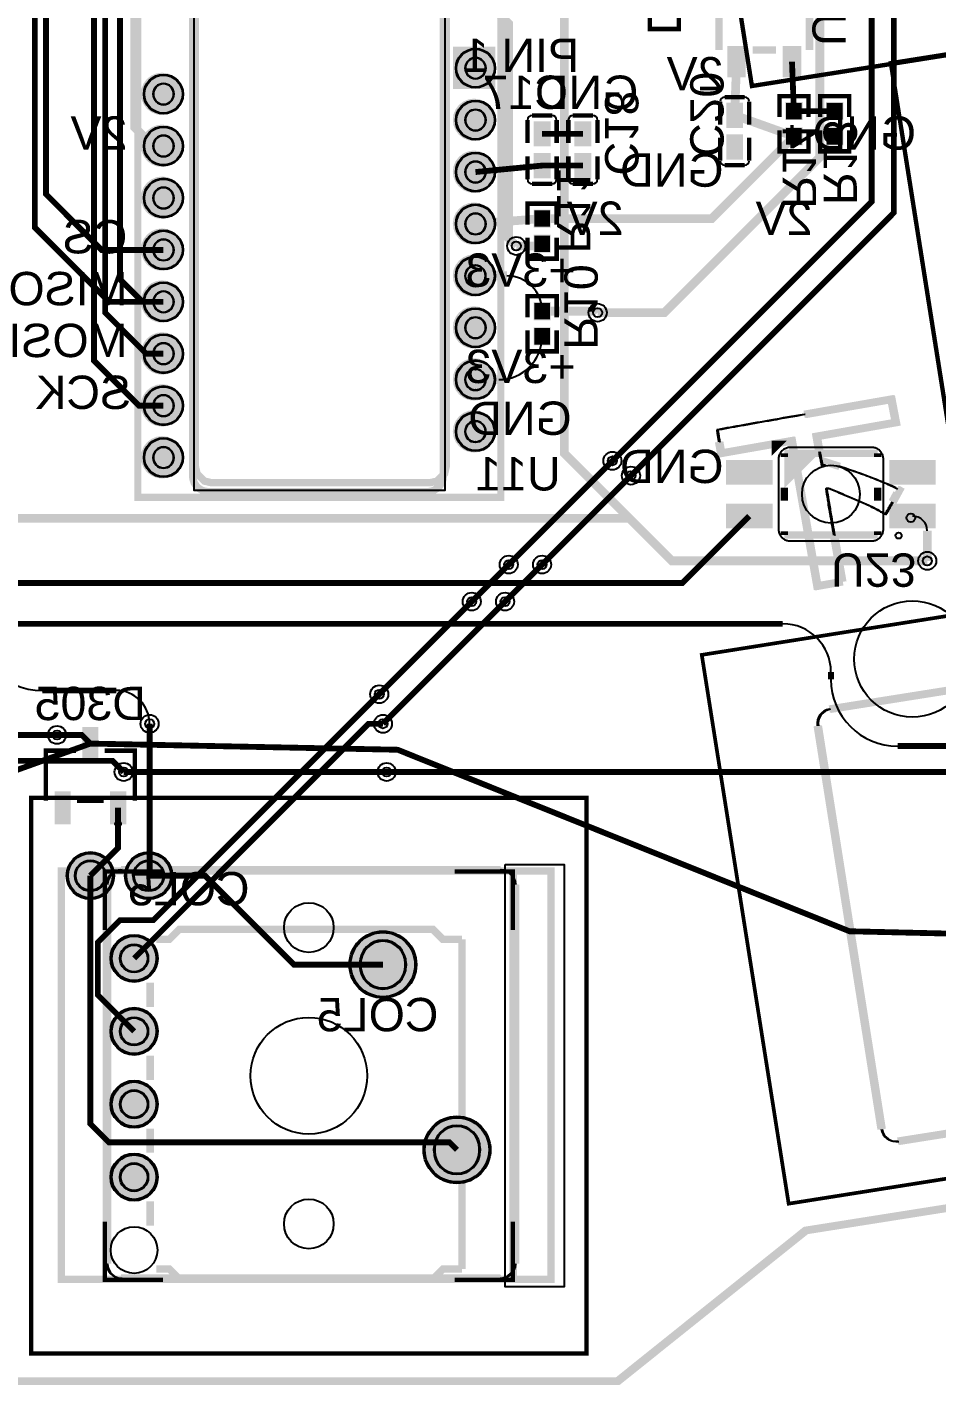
# Model space of a CAD drawing. Header units: millimetres. Extents: x 1 to 236, y 2 to 101.
# Drawn here: x 108.7 to 139.9, y 2.23 to 48.78 of the extents above; entities that cross this region are included whole.
import ezdxf

# ---------------------------------------------------------------- set-up
doc = ezdxf.new("R2010")
doc.units = ezdxf.units.MM
for name, color, linetype, true_color in [('BoardOutLine', 7, 'Continuous', 0xff00ff), ('BottomLayer', 7, 'Continuous', 0x0000ff), ('BottomPasteMaskLayer', 7, 'Continuous', 0x800000), ('BottomSilkLayer', 7, 'Continuous', 0x66cc33), ('BottomSolderMaskLayer', 7, 'Continuous', 0xaa00ff), ('Document', 7, 'Continuous', 0xffffff), ('Hole', 7, 'Continuous', 0x222222), ('Multi-Layer', 7, 'Continuous', 0xc0c0c0), ('TopLayer', 7, 'Continuous', 0xff0000), ('TopSilkLayer', 7, 'Continuous', 0xffcc00), ('TopSolderMaskLayer', 7, 'Continuous', 0x800080)]:
    doc.layers.add(name, color=color, linetype=linetype, true_color=true_color)
doc.styles.get("Standard").update_dxf_attribs({"font": 'arial.ttf'})

msp = doc.modelspace()

# ---------------------------------------------------------------- hatches: boundary and pattern name
at = {"layer": 'BottomLayer'}
for points in [[(133.335, 47.095), (133.335, 48.095), (132.735, 48.095), (132.735, 47.095)], [(135.235, 47.095), (135.235, 48.095), (134.635, 48.095), (134.635, 47.095)], [(132.699, 45.362), (133.239, 45.362), (133.239, 46.152), (132.699, 46.152)], [(135.271, 45.616), (134.731, 45.616), (134.731, 46.182), (135.271, 46.182)], [(136.128, 45.616), (136.668, 45.616), (136.668, 46.182), (136.128, 46.182)], [(126.095, 44.727), (126.635, 44.727), (126.635, 45.517), (126.095, 45.517)], [(127.492, 44.727), (128.032, 44.727), (128.032, 45.517), (127.492, 45.517)], [(135.271, 45.316), (134.731, 45.316), (134.731, 44.75), (135.271, 44.75)], [(136.128, 45.316), (136.668, 45.316), (136.668, 44.75), (136.128, 44.75)], [(132.699, 45.062), (133.239, 45.062), (133.239, 44.272), (132.699, 44.272)], [(126.095, 44.427), (126.635, 44.427), (126.635, 43.637), (126.095, 43.637)], [(127.492, 44.427), (128.032, 44.427), (128.032, 43.637), (127.492, 43.637)], [(126.095, 41.933), (126.635, 41.933), (126.635, 42.499), (126.095, 42.499)], [(126.095, 41.633), (126.635, 41.633), (126.635, 41.067), (126.095, 41.067)], [(126.095, 38.758), (126.635, 38.758), (126.635, 39.324), (126.095, 39.324)], [(126.095, 38.458), (126.635, 38.458), (126.635, 37.892), (126.095, 37.892)], [(132.721, 33.106), (132.721, 33.926), (134.221, 33.926), (134.221, 33.106)], [(138.321, 33.106), (138.321, 33.926), (139.821, 33.926), (139.821, 33.106)], [(132.721, 31.606), (132.721, 32.426), (134.221, 32.426), (134.221, 31.606)], [(138.321, 31.606), (138.321, 32.426), (139.821, 32.426), (139.821, 31.606)], [(111.137, 23.697), (110.605, 23.697), (110.605, 24.734), (111.137, 24.734)], [(110.187, 21.494), (109.655, 21.494), (109.655, 22.532), (110.187, 22.532)], [(112.087, 21.494), (111.555, 21.494), (111.555, 22.532), (112.087, 22.532)]]:
    msp.add_hatch(color=256, dxfattribs=at).paths.add_polyline_path(points)
at = {"layer": 'BottomPasteMaskLayer'}
for points in [[(133.335, 47.095), (133.335, 48.095), (132.735, 48.095), (132.735, 47.095)], [(135.235, 47.095), (135.235, 48.095), (134.635, 48.095), (134.635, 47.095)], [(135.231, 45.601), (134.771, 45.601), (134.731, 45.641), (134.731, 46.142), (134.771, 46.182), (135.231, 46.182), (135.271, 46.142), (135.271, 45.641)], [(136.168, 45.601), (136.628, 45.601), (136.668, 45.641), (136.668, 46.142), (136.628, 46.182), (136.168, 46.182), (136.128, 46.142), (136.128, 45.641)], [(133.194, 45.992), (132.744, 45.992), (132.694, 45.942), (132.694, 45.462), (132.744, 45.392), (133.194, 45.392), (133.244, 45.462), (133.244, 45.942)], [(126.59, 45.357), (126.14, 45.357), (126.09, 45.307), (126.09, 44.827), (126.14, 44.757), (126.59, 44.757), (126.64, 44.827), (126.64, 45.307)], [(127.987, 45.357), (127.537, 45.357), (127.487, 45.307), (127.487, 44.827), (127.537, 44.757), (127.987, 44.757), (128.037, 44.827), (128.037, 45.307)], [(135.231, 45.331), (134.771, 45.331), (134.731, 45.291), (134.731, 44.79), (134.771, 44.75), (135.231, 44.75), (135.271, 44.79), (135.271, 45.291)], [(136.168, 45.331), (136.628, 45.331), (136.668, 45.291), (136.668, 44.79), (136.628, 44.75), (136.168, 44.75), (136.128, 44.79), (136.128, 45.291)], [(133.194, 45.032), (132.744, 45.032), (132.694, 44.962), (132.694, 44.482), (132.744, 44.432), (133.194, 44.432), (133.244, 44.482), (133.244, 44.962)], [(126.59, 44.397), (126.14, 44.397), (126.09, 44.327), (126.09, 43.847), (126.14, 43.797), (126.59, 43.797), (126.64, 43.847), (126.64, 44.327)], [(127.987, 44.397), (127.537, 44.397), (127.487, 44.327), (127.487, 43.847), (127.537, 43.797), (127.987, 43.797), (128.037, 43.847), (128.037, 44.327)], [(126.135, 41.918), (126.595, 41.918), (126.635, 41.958), (126.635, 42.459), (126.595, 42.499), (126.135, 42.499), (126.095, 42.459), (126.095, 41.958)], [(126.135, 41.648), (126.595, 41.648), (126.635, 41.608), (126.635, 41.107), (126.595, 41.067), (126.135, 41.067), (126.095, 41.107), (126.095, 41.608)], [(126.135, 38.743), (126.595, 38.743), (126.635, 38.783), (126.635, 39.284), (126.595, 39.324), (126.135, 39.324), (126.095, 39.284), (126.095, 38.783)], [(126.135, 38.473), (126.595, 38.473), (126.635, 38.433), (126.635, 37.932), (126.595, 37.892), (126.135, 37.892), (126.095, 37.932), (126.095, 38.433)], [(132.721, 33.106), (132.721, 33.926), (134.221, 33.926), (134.221, 33.106)], [(138.321, 33.106), (138.321, 33.926), (139.821, 33.926), (139.821, 33.106)], [(132.721, 31.606), (132.721, 32.426), (134.221, 32.426), (134.221, 31.606)], [(138.321, 31.606), (138.321, 32.426), (139.821, 32.426), (139.821, 31.606)], [(111.137, 23.697), (110.605, 23.697), (110.605, 24.734), (111.137, 24.734)], [(110.187, 21.494), (109.655, 21.494), (109.655, 22.532), (110.187, 22.532)], [(112.087, 21.494), (111.555, 21.494), (111.555, 22.532), (112.087, 22.532)]]:
    msp.add_hatch(color=256, dxfattribs=at).paths.add_polyline_path(points)
at = {"layer": 'BottomSilkLayer'}
msp.add_hatch(color=256, dxfattribs=at).paths.add_polyline_path([(134.241, 34.596), (134.241, 34.088), (134.749, 34.596)])
at = {"layer": 'BottomSolderMaskLayer'}
for points in [[(123.404, 47.371, 1), (124.755, 47.371, 1)], [(133.351, 47.053), (133.351, 48.137), (132.72, 48.137), (132.72, 47.053)], [(135.25, 47.053), (135.25, 48.137), (134.62, 48.137), (134.62, 47.053)], [(112.703, 46.482, 1), (114.054, 46.482, 1)], [(123.404, 45.591, 1), (124.755, 45.591, 1)], [(132.682, 45.325), (133.257, 45.325), (133.257, 46.189), (132.682, 46.189)], [(135.296, 45.589), (134.707, 45.589), (134.707, 46.208), (135.296, 46.208)], [(136.104, 45.589), (136.693, 45.589), (136.693, 46.208), (136.104, 46.208)], [(112.703, 44.702, 1), (114.054, 44.702, 1)], [(126.078, 44.69), (126.653, 44.69), (126.653, 45.554), (126.078, 45.554)], [(127.475, 44.69), (128.05, 44.69), (128.05, 45.554), (127.475, 45.554)], [(135.296, 45.343), (134.707, 45.343), (134.707, 44.724), (135.296, 44.724)], [(136.104, 45.343), (136.693, 45.343), (136.693, 44.724), (136.104, 44.724)], [(132.682, 45.099), (133.257, 45.099), (133.257, 44.235), (132.682, 44.235)], [(123.404, 43.81, 1), (124.755, 43.81, 1)], [(126.078, 44.464), (126.653, 44.464), (126.653, 43.6), (126.078, 43.6)], [(127.475, 44.464), (128.05, 44.464), (128.05, 43.6), (127.475, 43.6)], [(112.703, 42.921, 1), (114.054, 42.921, 1)], [(123.404, 42.032, 1), (124.755, 42.032, 1)], [(126.071, 41.906), (126.66, 41.906), (126.66, 42.525), (126.071, 42.525)], [(112.703, 41.14, 1), (114.054, 41.14, 1)], [(126.071, 41.66), (126.66, 41.66), (126.66, 41.041), (126.071, 41.041)], [(123.401, 40.251, 1), (124.752, 40.251, 1)], [(112.703, 39.36, 1), (114.054, 39.36, 1)], [(123.404, 38.471, 1), (124.755, 38.471, 1)], [(126.071, 38.731), (126.66, 38.731), (126.66, 39.35), (126.071, 39.35)], [(112.703, 37.582, 1), (114.054, 37.582, 1)], [(126.071, 38.485), (126.66, 38.485), (126.66, 37.866), (126.071, 37.866)], [(123.401, 36.693, 1), (124.752, 36.693, 1)], [(112.703, 35.801, 1), (114.054, 35.801, 1)], [(123.401, 34.912, 1), (124.752, 34.912, 1)], [(112.703, 34.021, 1), (114.054, 34.021, 1)], [(132.675, 33.092), (132.675, 33.94), (134.268, 33.94), (134.268, 33.092)], [(138.275, 33.092), (138.275, 33.94), (139.868, 33.94), (139.868, 33.092)], [(132.675, 31.592), (132.675, 32.44), (134.268, 32.44), (134.268, 31.592)], [(138.275, 31.592), (138.275, 32.44), (139.868, 32.44), (139.868, 31.592)], [(111.15, 23.647), (110.592, 23.647), (110.592, 24.784), (111.15, 24.784)], [(110.2, 21.445), (109.642, 21.445), (109.642, 22.581), (110.2, 22.581)], [(112.1, 21.445), (111.542, 21.445), (111.542, 22.581), (112.1, 22.581)], [(110.058, 19.685, 1), (111.684, 19.685, 1)], [(112.058, 19.685, 1), (113.684, 19.685, 1)], [(119.753, 16.637, 1), (122.055, 16.637, 1)], [(111.559, 16.85, 1), (113.184, 16.85, 1)], [(111.559, 14.35, 1), (113.184, 14.35, 1)], [(111.559, 11.85, 1), (113.184, 11.85, 1)], [(122.293, 10.287, 1), (124.595, 10.287, 1)], [(111.559, 9.35, 1), (113.184, 9.35, 1)]]:
    msp.add_hatch(color=256, dxfattribs=at).paths.add_polyline_path(points)
at = {"layer": 'Document'}
msp.add_hatch(color=256, dxfattribs=at).paths.add_polyline_path([(134.671, 34.166), (135.871, 34.166), (134.671, 32.966)])
at = {"layer": 'Multi-Layer'}
for points in [[(123.429, 47.371, 1), (124.729, 47.371, 1)], [(112.728, 46.482, 1), (114.028, 46.482, 1)], [(123.429, 45.591, 1), (124.729, 45.591, 1)], [(112.728, 44.702, 1), (114.028, 44.702, 1)], [(123.429, 43.81, 1), (124.729, 43.81, 1)], [(112.728, 42.921, 1), (114.028, 42.921, 1)], [(123.429, 42.032, 1), (124.729, 42.032, 1)], [(112.728, 41.14, 1), (114.028, 41.14, 1)], [(123.427, 40.251, 1), (124.727, 40.251, 1)], [(112.728, 39.36, 1), (114.028, 39.36, 1)], [(123.429, 38.471, 1), (124.729, 38.471, 1)], [(112.728, 37.582, 1), (114.028, 37.582, 1)], [(123.427, 36.693, 1), (124.727, 36.693, 1)], [(112.728, 35.801, 1), (114.028, 35.801, 1)], [(123.427, 34.912, 1), (124.727, 34.912, 1)], [(112.728, 34.021, 1), (114.028, 34.021, 1)], [(110.109, 19.685, 1), (111.633, 19.685, 1)], [(112.109, 19.685, 1), (113.633, 19.685, 1)], [(119.804, 16.637, 1), (122.004, 16.637, 1)], [(111.609, 16.85, 1), (113.133, 16.85, 1)], [(111.609, 14.35, 1), (113.133, 14.35, 1)], [(111.609, 11.85, 1), (113.133, 11.85, 1)], [(122.344, 10.287, 1), (124.544, 10.287, 1)], [(111.609, 9.35, 1), (113.133, 9.35, 1)]]:
    msp.add_hatch(color=256, dxfattribs=at).paths.add_polyline_path(points)
at = {"layer": 'TopSolderMaskLayer'}
for points in [[(123.404, 47.371, 1), (124.755, 47.371, 1)], [(112.703, 46.482, 1), (114.054, 46.482, 1)], [(123.404, 45.591, 1), (124.755, 45.591, 1)], [(112.703, 44.702, 1), (114.054, 44.702, 1)], [(123.404, 43.81, 1), (124.755, 43.81, 1)], [(112.703, 42.921, 1), (114.054, 42.921, 1)], [(123.404, 42.032, 1), (124.755, 42.032, 1)], [(112.703, 41.14, 1), (114.054, 41.14, 1)], [(123.401, 40.251, 1), (124.752, 40.251, 1)], [(112.703, 39.36, 1), (114.054, 39.36, 1)], [(123.404, 38.471, 1), (124.755, 38.471, 1)], [(112.703, 37.582, 1), (114.054, 37.582, 1)], [(123.401, 36.693, 1), (124.752, 36.693, 1)], [(112.703, 35.801, 1), (114.054, 35.801, 1)], [(123.401, 34.912, 1), (124.752, 34.912, 1)], [(112.703, 34.021, 1), (114.054, 34.021, 1)], [(110.058, 19.685, 1), (111.684, 19.685, 1)], [(112.058, 19.685, 1), (113.684, 19.685, 1)], [(119.753, 16.637, 1), (122.055, 16.637, 1)], [(111.559, 16.85, 1), (113.184, 16.85, 1)], [(111.559, 14.35, 1), (113.184, 14.35, 1)], [(111.559, 11.85, 1), (113.184, 11.85, 1)], [(122.293, 10.287, 1), (124.595, 10.287, 1)], [(111.559, 9.35, 1), (113.184, 9.35, 1)]]:
    msp.add_hatch(color=256, dxfattribs=at).paths.add_polyline_path(points)

# ---------------------------------------------------------------- linework, layer by layer
at = {"layer": 'BoardOutLine', "const_width": 0.254}
msp.add_lwpolyline([(41.724, 16.746), (101.886, 7.217), (107.935, 2.356), (128.985, 2.356), (135.429, 7.517), (195.592, 17.045)], dxfattribs=at)
at = {"layer": 'BottomLayer'}
for points, const_width in [([(127.745, 65.184), (129.286, 63.643), (129.286, 61.604), (131.826, 59.064), (131.826, 55.372), (128.016, 51.562), (112.014, 51.562), (111.379, 50.927), (111.379, 38.989), (112.786, 37.582), (113.378, 37.582)], 0.2), ([(127.745, 62.644), (131.445, 58.944), (131.445, 55.499), (127.889, 51.943), (111.887, 51.943), (110.998, 51.054), (110.998, 37.338), (112.535, 35.801), (113.378, 35.801)], 0.2), ([(130.556, 49.225), (129.464, 49.225), (127.508, 51.181), (112.522, 51.181), (111.887, 50.546), (111.887, 40.132), (112.659, 39.36), (113.378, 39.36)], 0.2), ([(132.969, 45.757), (133.035, 47.595)], 0.3), ([(135.001, 45.899), (134.935, 47.595)], 0.2), ([(132.969, 45.757), (135.001, 45.033)], 0.3), ([(135.001, 45.899), (136.398, 45.899)], 0.2), ([(135.001, 45.033), (132.184, 42.216), (126.365, 42.216)], 0.3), ([(127.762, 45.122), (126.365, 45.122)], 0.2), ([(126.365, 44.032), (124.079, 43.81)], 0.2), ([(127.762, 44.032), (126.365, 44.032)], 0.2), ([(126.365, 42.216), (124.079, 42.032)], 0.3), ([(126.365, 41.35), (126.29, 41.275), (125.476, 41.275)], 0.3), ([(125.155, 40.251), (124.077, 40.251)], 0.3), ([(128.27, 38.989), (128.218, 39.041), (126.365, 39.041)], 0.3), ([(124.883, 36.693), (124.077, 36.693)], 0.3), ([(128.778, 33.909), (125.222, 30.353)], 0.2), ([(129.413, 33.401), (126.365, 30.353)], 0.2), ([(133.471, 32.016), (131.173, 29.718), (100.457, 29.718), (98.927, 31.248), (98.927, 31.762)], 0.2), ([(139.573, 30.48), (139.573, 31.514)], 0.3), ([(123.952, 29.083), (120.777, 25.908)], 0.2), ([(125.095, 29.083), (120.904, 24.892)], 0.2), ([(109.22, 26.035), (110.998, 26.035)], 0.2), ([(170.607, 26.344), (153.162, 17.399), (136.906, 17.78), (121.412, 24.003), (110.871, 24.215)], 0.2), ([(110.998, 26.035), (111.76, 26.035)], 0.2), ([(65.36, 25.836), (84.836, 17.272), (92.964, 17.78), (110.871, 24.215)], 0.2), ([(109.728, 24.511), (110.576, 24.511), (110.871, 24.215)], 0.2), ([(112.014, 23.241), (121.031, 23.241)], 0.2), ([(111.821, 22.013), (111.821, 20.635), (110.871, 19.685)], 0.2), ([(110.871, 19.685), (110.871, 11.176), (111.506, 10.541), (123.19, 10.541), (123.444, 10.287)], 0.2), ([(112.871, 19.685), (114.808, 19.685), (117.856, 16.637), (120.904, 16.637)], 0.2)]:
    msp.add_lwpolyline(points, dxfattribs=dict(at, const_width=const_width))
for centre, radius, start, end in [((126.295, 42.216), 0.0701, 0, 90), ((125.155, 39.041), 1.211, 0, 90), ((124.883, 38.175), 1.482, 270, 0), ((139.071, 31.514), 0.502, 0, 90), ((109.22, 28.448), 2.413, 180, 270), ((111.76, 24.892), 1.143, 0, 90)]:
    msp.add_arc(centre, radius, start, end, dxfattribs=at)
at = {"layer": 'BottomSilkLayer', "const_width": 0.25}
msp.add_lwpolyline([(124.949, 50.371), (112.499, 50.371), (112.499, 32.661), (124.949, 32.661), (124.949, 50.371)], close=True, dxfattribs=at)
at = {"layer": 'BottomSilkLayer'}
for points, const_width in [([(132.435, 47.995), (132.435, 49.795)], 0.254), ([(135.535, 47.995), (135.535, 49.795)], 0.254), ([(130.058, 49.431), (130.058, 48.713), (131.055, 48.713), (131.055, 49.431)], 0.152), ([(133.585, 47.995), (134.385, 47.995)], 0.254), ([(132.471, 45.438), (132.471, 46.228)], 0.152), ([(132.623, 46.381), (133.315, 46.381)], 0.152), ([(133.468, 46.228), (133.468, 45.438)], 0.152), ([(135.5, 45.692), (135.5, 46.41), (134.503, 46.41), (134.503, 45.692)], 0.152), ([(135.9, 45.692), (135.9, 46.41), (136.897, 46.41), (136.897, 45.692)], 0.152), ([(125.867, 44.803), (125.867, 45.593)], 0.152), ([(126.019, 45.746), (126.711, 45.746)], 0.152), ([(126.864, 45.593), (126.864, 44.803)], 0.152), ([(127.264, 44.803), (127.264, 45.593)], 0.152), ([(127.416, 45.746), (128.108, 45.746)], 0.152), ([(128.261, 45.593), (128.261, 44.803)], 0.152), ([(135.5, 45.24), (135.5, 44.522), (134.503, 44.522), (134.503, 45.24)], 0.152), ([(135.9, 45.24), (135.9, 44.522), (136.897, 44.522), (136.897, 45.24)], 0.152), ([(132.471, 44.986), (132.471, 44.196)], 0.152), ([(133.468, 44.196), (133.468, 44.986)], 0.152), ([(125.867, 44.351), (125.867, 43.561)], 0.152), ([(126.864, 43.561), (126.864, 44.351)], 0.152), ([(127.264, 44.351), (127.264, 43.561)], 0.152), ([(128.261, 43.561), (128.261, 44.351)], 0.152), ([(132.623, 44.043), (133.315, 44.043)], 0.152), ([(126.019, 43.408), (126.711, 43.408)], 0.152), ([(127.416, 43.408), (128.108, 43.408)], 0.152), ([(125.867, 42.009), (125.867, 42.727), (126.864, 42.727), (126.864, 42.009)], 0.152), ([(125.867, 41.557), (125.867, 40.839), (126.864, 40.839), (126.864, 41.557)], 0.152), ([(125.867, 38.834), (125.867, 39.552), (126.864, 39.552), (126.864, 38.834)], 0.152), ([(125.867, 38.382), (125.867, 37.664), (126.864, 37.664), (126.864, 38.382)], 0.152), ([(134.671, 34.039), (134.671, 34.166)], 0.254), ([(134.671, 34.166), (137.871, 34.166)], 0.254), ([(137.871, 34.039), (137.871, 34.166)], 0.254), ([(134.671, 32.539), (134.671, 32.993)], 0.254), ([(137.871, 32.539), (137.871, 32.993)], 0.254), ([(134.671, 31.366), (134.671, 31.493)], 0.254), ([(134.671, 31.366), (137.871, 31.366)], 0.254), ([(137.871, 31.366), (137.871, 31.493)], 0.254), ([(109.345, 22.255), (109.345, 23.973), (110.377, 23.973)], 0.152), ([(112.397, 22.255), (112.397, 23.973), (111.366, 23.973)], 0.152), ([(110.416, 22.255), (111.327, 22.255)], 0.152)]:
    msp.add_lwpolyline(points, dxfattribs=dict(at, const_width=const_width))
for centre, radius in [((136.271, 32.766), 0.992), ((138.591, 31.346), 0.103)]:
    msp.add_circle(centre, radius, dxfattribs=at)
for centre, start, end in [((132.623, 46.228), 90, 180), ((133.315, 46.228), 0, 90), ((126.019, 45.593), 90, 180), ((126.711, 45.593), 0, 90), ((127.416, 45.593), 90, 180), ((128.108, 45.593), 0, 90), ((132.623, 44.196), 180, 270), ((133.315, 44.196), 270, 360), ((126.019, 43.561), 180, 270), ((126.711, 43.561), 270, 360), ((127.416, 43.561), 180, 270), ((128.108, 43.561), 270, 360)]:
    msp.add_arc(centre, 0.152, start, end, dxfattribs=at)
at = {"layer": 'BottomSolderMaskLayer'}
for points in [[(124.077, 47.735), (124.082, 47.735)], [(113.376, 46.846), (113.381, 46.846)], [(124.077, 47.007), (124.082, 47.007)], [(113.376, 46.118), (113.381, 46.118)], [(124.077, 45.954), (124.082, 45.954)], [(124.077, 45.227), (124.082, 45.227)], [(113.376, 45.065), (113.381, 45.065)], [(113.376, 44.338), (113.381, 44.338)], [(124.077, 44.174), (124.082, 44.174)], [(124.077, 43.446), (124.082, 43.446)], [(113.376, 43.285), (113.381, 43.285)], [(113.376, 42.557), (113.381, 42.557)], [(124.077, 42.396), (124.082, 42.396)], [(113.376, 41.504), (113.381, 41.504)], [(124.077, 41.668), (124.082, 41.668)], [(113.376, 40.777), (113.381, 40.777)], [(124.074, 40.615), (124.079, 40.615)], [(113.376, 39.724), (113.381, 39.724)], [(124.074, 39.888), (124.079, 39.888)], [(113.376, 38.996), (113.381, 38.996)], [(124.077, 38.835), (124.082, 38.835)], [(113.376, 37.946), (113.381, 37.946)], [(124.077, 38.107), (124.082, 38.107)], [(113.376, 37.218), (113.381, 37.218)], [(124.074, 37.057), (124.079, 37.057)], [(124.074, 36.329), (124.079, 36.329)], [(113.376, 36.165), (113.381, 36.165)], [(113.376, 35.438), (113.381, 35.438)], [(124.074, 35.276), (124.079, 35.276)], [(124.074, 34.549), (124.079, 34.549)], [(113.376, 34.385), (113.381, 34.385)], [(113.376, 33.657), (113.381, 33.657)], [(120.107, 16.677), (120.107, 16.597)], [(121.702, 16.677), (121.702, 16.597)], [(122.647, 10.327), (122.647, 10.247)], [(124.242, 10.327), (124.242, 10.247)]]:
    msp.add_lwpolyline(points, close=True, dxfattribs=at)
for centre, radius in [((124.079, 47.371), 0.675), ((113.378, 46.482), 0.675), ((124.079, 45.591), 0.675), ((113.378, 44.702), 0.675), ((124.079, 43.81), 0.675), ((113.378, 42.921), 0.675), ((124.079, 42.032), 0.675), ((113.378, 41.14), 0.675), ((124.077, 40.251), 0.675), ((113.378, 39.36), 0.675), ((124.079, 38.471), 0.675), ((113.378, 37.582), 0.675), ((124.077, 36.693), 0.675), ((113.378, 35.801), 0.675), ((124.077, 34.912), 0.675), ((113.378, 34.021), 0.675), ((110.871, 19.685), 0.813), ((112.871, 19.685), 0.813), ((110.871, 19.685), 0.533), ((112.871, 19.685), 0.533), ((120.904, 16.637), 1.151), ((112.371, 16.85), 0.813), ((112.371, 16.85), 0.488), ((112.371, 14.35), 0.813), ((112.371, 14.35), 0.488), ((112.371, 11.85), 0.813), ((112.371, 11.85), 0.488), ((123.444, 10.287), 1.151), ((112.371, 9.35), 0.813), ((112.371, 9.35), 0.488)]:
    msp.add_circle(centre, radius, dxfattribs=at)
for centre, radius, start, end in [((124.082, 47.371), 0.364, 90, 270), ((124.077, 47.371), 0.364, 270, 90), ((113.381, 46.482), 0.364, 90, 270), ((113.376, 46.482), 0.364, 270, 90), ((124.082, 45.591), 0.364, 90, 270), ((124.077, 45.591), 0.364, 270, 90), ((113.381, 44.702), 0.364, 90, 270), ((113.376, 44.702), 0.364, 270, 90), ((124.082, 43.81), 0.364, 90, 270), ((124.077, 43.81), 0.364, 270, 90), ((113.381, 42.921), 0.364, 90, 270), ((113.376, 42.921), 0.364, 270, 90), ((124.082, 42.032), 0.364, 90, 270), ((124.077, 42.032), 0.364, 270, 90), ((113.381, 41.14), 0.364, 90, 270), ((113.376, 41.14), 0.364, 270, 90), ((124.079, 40.251), 0.364, 90, 270), ((124.074, 40.251), 0.364, 270, 90), ((113.381, 39.36), 0.364, 90, 270), ((113.376, 39.36), 0.364, 270, 90), ((124.082, 38.471), 0.364, 90, 270), ((124.077, 38.471), 0.364, 270, 90), ((113.381, 37.582), 0.364, 90, 270), ((113.376, 37.582), 0.364, 270, 90), ((124.079, 36.693), 0.364, 90, 270), ((124.074, 36.693), 0.364, 270, 90), ((113.381, 35.801), 0.364, 90, 270), ((113.376, 35.801), 0.364, 270, 90), ((124.079, 34.912), 0.364, 90, 270), ((124.074, 34.912), 0.364, 270, 90), ((113.381, 34.021), 0.364, 90, 270), ((113.376, 34.021), 0.364, 270, 90), ((120.904, 16.677), 0.798, 360, 180), ((120.904, 16.597), 0.798, 180, 360), ((123.444, 10.327), 0.798, 360, 180), ((123.444, 10.247), 0.798, 180, 360)]:
    msp.add_arc(centre, radius, start, end, dxfattribs=at)
at = {"layer": 'Document'}
for points, const_width in [([(130.58, 65.576), (149.396, 68.556), (152.376, 49.74), (133.561, 46.76), (130.58, 65.576)], 0.15), ([(138.328, 47.542), (157.143, 50.522), (160.123, 31.706), (141.308, 28.726), (138.328, 47.542)], 0.15), ([(131.841, 27.256), (169.472, 33.216), (172.452, 14.4), (134.821, 8.44), (131.841, 27.256)], 0.127), ([(127.889, 22.352), (127.889, 3.302), (108.839, 3.302), (108.839, 22.352), (127.889, 22.352)], 0.15)]:
    msp.add_lwpolyline(points, close=True, dxfattribs=dict(at, const_width=const_width))
at = {"layer": 'Document', "const_width": 0.15}
for points in [[(113.364, 19.827), (111.364, 19.827), (111.364, 17.827)], [(125.364, 17.827), (125.364, 19.827), (123.364, 19.827)], [(111.364, 7.827), (111.364, 5.827), (113.364, 5.827)], [(125.364, 7.827), (125.364, 5.827), (123.364, 5.827)]]:
    msp.add_lwpolyline(points, dxfattribs=at)
at = {"layer": 'Document'}
for centre, radius in [((139.011, 31.956), 0.15), ((111.821, 21.464), 0.1)]:
    msp.add_circle(centre, radius, dxfattribs=at)
at = {"layer": 'Hole'}
for centre in [(125.476, 41.275), (128.27, 38.989), (128.778, 33.909), (129.413, 33.401), (125.222, 30.353), (126.365, 30.353), (139.573, 30.48), (123.952, 29.083), (125.095, 29.083), (120.777, 25.908), (112.903, 24.892), (120.904, 24.892), (109.728, 24.511), (112.014, 23.241), (121.031, 23.241)]:
    msp.add_circle(centre, 0.155, dxfattribs=at)
at = {"layer": 'Multi-Layer'}
for points in [[(123.029, 50.151), (123.029, 32.891), (114.429, 32.891), (114.429, 50.151), (123.029, 50.151)], [(124.077, 47.721), (124.082, 47.721)], [(124.077, 47.021), (124.082, 47.021)], [(113.376, 46.832), (113.381, 46.832)], [(113.376, 46.132), (113.381, 46.132)], [(124.077, 45.941), (124.082, 45.941)], [(124.077, 45.241), (124.082, 45.241)], [(113.376, 45.052), (113.381, 45.052)], [(113.376, 44.352), (113.381, 44.352)], [(124.077, 44.16), (124.082, 44.16)], [(124.077, 43.46), (124.082, 43.46)], [(113.376, 43.271), (113.381, 43.271)], [(113.376, 42.571), (113.381, 42.571)], [(124.077, 42.382), (124.082, 42.382)], [(113.376, 41.49), (113.381, 41.49)], [(124.077, 41.682), (124.082, 41.682)], [(113.376, 40.79), (113.381, 40.79)], [(124.074, 40.601), (124.079, 40.601)], [(113.376, 39.71), (113.381, 39.71)], [(124.074, 39.901), (124.079, 39.901)], [(113.376, 39.01), (113.381, 39.01)], [(124.077, 38.821), (124.082, 38.821)], [(113.376, 37.932), (113.381, 37.932)], [(124.077, 38.121), (124.082, 38.121)], [(113.376, 37.232), (113.381, 37.232)], [(124.074, 37.043), (124.079, 37.043)], [(124.074, 36.343), (124.079, 36.343)], [(113.376, 36.151), (113.381, 36.151)], [(113.376, 35.451), (113.381, 35.451)], [(124.074, 35.262), (124.079, 35.262)], [(124.074, 34.562), (124.079, 34.562)], [(113.376, 34.371), (113.381, 34.371)], [(138.071, 33.966), (138.07, 33.995), (138.067, 34.023), (138.062, 34.051), (138.055, 34.079), (138.046, 34.106), (138.035, 34.133), (138.022, 34.158), (138.008, 34.183), (137.991, 34.206), (137.974, 34.228), (137.954, 34.249), (137.933, 34.269), (137.911, 34.287), (137.888, 34.303), (137.863, 34.317), (137.837, 34.33), (137.811, 34.341), (137.784, 34.35), (137.756, 34.357), (137.728, 34.362), (137.7, 34.365), (137.671, 34.366), (137.671, 34.366), (134.871, 34.366), (134.865, 34.366), (134.865, 34.366), (134.835, 34.365), (134.806, 34.361), (134.777, 34.355), (134.748, 34.347), (134.721, 34.337), (134.694, 34.325), (134.668, 34.311), (134.643, 34.295), (134.619, 34.277), (134.597, 34.257), (134.576, 34.236), (134.557, 34.214), (134.539, 34.19), (134.524, 34.165), (134.51, 34.138), (134.498, 34.111), (134.489, 34.083), (134.481, 34.054), (134.476, 34.025), (134.472, 33.996), (134.471, 33.966), (134.471, 33.966), (134.471, 33.966), (134.471, 31.566), (134.472, 31.537), (134.475, 31.509), (134.48, 31.481), (134.487, 31.453), (134.496, 31.426), (134.507, 31.4), (134.52, 31.374), (134.535, 31.35), (134.551, 31.326), (134.569, 31.304), (134.588, 31.283), (134.609, 31.264), (134.632, 31.246), (134.655, 31.23), (134.68, 31.215), (134.705, 31.202), (134.731, 31.191), (134.759, 31.182), (134.786, 31.175), (134.814, 31.17), (134.843, 31.167), (134.871, 31.166), (137.671, 31.166), (137.671, 31.166), (137.7, 31.167), (137.728, 31.17), (137.756, 31.175), (137.784, 31.182), (137.811, 31.191), (137.837, 31.202), (137.863, 31.215), (137.888, 31.229), (137.911, 31.246), (137.933, 31.264), (137.954, 31.283), (137.974, 31.304), (137.991, 31.326), (138.008, 31.35), (138.022, 31.374), (138.035, 31.4), (138.046, 31.426), (138.055, 31.453), (138.062, 31.481), (138.067, 31.509), (138.07, 31.537), (138.071, 31.566), (138.071, 33.966)], [(113.376, 33.671), (113.381, 33.671)], [(125.095, 20.066), (127.127, 20.066), (127.127, 5.588), (125.095, 5.588)], [(120.142, 16.675), (120.142, 16.599)], [(121.667, 16.675), (121.667, 16.599)], [(122.682, 10.325), (122.682, 10.249)], [(124.207, 10.325), (124.207, 10.249)]]:
    msp.add_lwpolyline(points, close=True, dxfattribs=at)
for centre, radius in [((124.079, 47.371), 0.65), ((113.378, 46.482), 0.65), ((124.079, 45.591), 0.65), ((113.378, 44.702), 0.65), ((124.079, 43.81), 0.65), ((113.378, 42.921), 0.65), ((124.079, 42.032), 0.65), ((113.378, 41.14), 0.65), ((125.476, 41.275), 0.31), ((124.077, 40.251), 0.65), ((113.378, 39.36), 0.65), ((124.079, 38.471), 0.65), ((128.27, 38.989), 0.31), ((113.378, 37.582), 0.65), ((124.077, 36.693), 0.65), ((113.378, 35.801), 0.65), ((124.077, 34.912), 0.65), ((113.378, 34.021), 0.65), ((128.778, 33.909), 0.31), ((129.413, 33.401), 0.31), ((139.573, 30.48), 0.31), ((125.222, 30.353), 0.31), ((126.365, 30.353), 0.31), ((123.952, 29.083), 0.31), ((125.095, 29.083), 0.31), ((139.064, 27.114), 1.994), ((120.777, 25.908), 0.31), ((112.903, 24.892), 0.31), ((120.904, 24.892), 0.31), ((109.728, 24.511), 0.31), ((112.014, 23.241), 0.31), ((121.031, 23.241), 0.31), ((110.871, 19.685), 0.762), ((110.871, 19.685), 0.5), ((112.871, 19.685), 0.762), ((112.871, 19.685), 0.5), ((118.364, 17.907), 0.851), ((120.904, 16.637), 1.1), ((112.371, 16.85), 0.762), ((112.371, 16.85), 0.457), ((112.371, 14.35), 0.762), ((112.371, 14.35), 0.457), ((118.364, 12.827), 2), ((112.371, 11.85), 0.762), ((112.371, 11.85), 0.457), ((123.444, 10.287), 1.1), ((112.371, 9.35), 0.762), ((112.371, 9.35), 0.457), ((118.364, 7.747), 0.851), ((112.371, 6.85), 0.8)]:
    msp.add_circle(centre, radius, dxfattribs=at)
for centre, radius, start, end in [((124.082, 47.371), 0.35, 90, 270), ((124.077, 47.371), 0.35, 270, 90), ((113.381, 46.482), 0.35, 90, 270), ((113.376, 46.482), 0.35, 270, 90), ((124.082, 45.591), 0.35, 90, 270), ((124.077, 45.591), 0.35, 270, 90), ((113.381, 44.702), 0.35, 90, 270), ((113.376, 44.702), 0.35, 270, 90), ((124.082, 43.81), 0.35, 90, 270), ((124.077, 43.81), 0.35, 270, 90), ((113.381, 42.921), 0.35, 90, 270), ((113.376, 42.921), 0.35, 270, 90), ((124.082, 42.032), 0.35, 90, 270), ((124.077, 42.032), 0.35, 270, 90), ((113.381, 41.14), 0.35, 90, 270), ((113.376, 41.14), 0.35, 270, 90), ((124.079, 40.251), 0.35, 90, 270), ((124.074, 40.251), 0.35, 270, 90), ((113.381, 39.36), 0.35, 90, 270), ((113.376, 39.36), 0.35, 270, 90), ((124.082, 38.471), 0.35, 90, 270), ((124.077, 38.471), 0.35, 270, 90), ((113.381, 37.582), 0.35, 90, 270), ((113.376, 37.582), 0.35, 270, 90), ((124.079, 36.693), 0.35, 90, 270), ((124.074, 36.693), 0.35, 270, 90), ((113.381, 35.801), 0.35, 90, 270), ((113.376, 35.801), 0.35, 270, 90), ((124.079, 34.912), 0.35, 90, 270), ((124.074, 34.912), 0.35, 270, 90), ((113.381, 34.021), 0.35, 90, 270), ((113.376, 34.021), 0.35, 270, 90), ((120.904, 16.675), 0.763, 360, 180), ((120.904, 16.599), 0.763, 180, 360), ((123.444, 10.325), 0.763, 360, 180), ((123.444, 10.249), 0.763, 180, 360)]:
    msp.add_arc(centre, radius, start, end, dxfattribs=at)
at = {"layer": 'TopLayer'}
for points, const_width in [([(119.507, 58.039), (115.062, 53.594), (110.617, 53.594), (108.966, 51.943), (108.966, 41.91), (111.516, 39.36), (113.378, 39.36)], 0.2), ([(120.269, 57.912), (115.57, 53.213), (110.744, 53.213), (109.347, 51.816), (109.347, 43.053), (111.26, 41.14), (113.378, 41.14)], 0.2), ([(137.922, 56.261), (137.668, 56.007), (137.668, 42.799), (128.778, 33.909)], 0.2), ([(138.43, 55.499), (138.43, 42.418), (129.413, 33.401)], 0.2), ([(128.778, 54.864), (127.127, 53.213), (127.127, 34.163), (130.81, 30.48), (139.573, 30.48)], 0.3), ([(129.54, 54.737), (131.445, 52.832), (135.636, 52.832), (135.89, 52.578), (135.89, 44.323), (130.556, 38.989), (128.27, 38.989)], 0.3), ([(125.476, 41.275), (125.222, 41.529), (125.222, 48.895), (123.317, 50.8), (112.776, 50.8), (112.395, 50.419), (112.395, 45.339), (112.779, 44.956), (113.378, 44.702)], 0.3), ([(121.031, 23.241), (144.907, 23.241), (148.082, 26.416), (151.003, 26.416), (153.543, 23.876), (176.403, 23.876), (177.038, 23.241), (178.943, 23.241), (180.086, 24.384), (180.086, 39.878), (180.975, 40.767)], 0.2), ([(129.356, 31.934), (107.639, 31.934)], 0.3), ([(108.331, 31.115), (106.426, 31.115), (105.156, 29.845), (105.156, 27.305), (107.95, 24.511), (109.728, 24.511)], 0.2), ([(125.222, 30.353), (123.952, 29.083)], 0.2), ([(126.365, 30.353), (125.095, 29.083)], 0.2), ([(106.045, 28.321), (134.62, 28.321)], 0.2), ([(136.271, 26.67), (136.271, 26.416)], 0.2), ([(120.777, 25.908), (113.03, 18.161), (111.887, 18.161), (111.125, 17.399), (111.125, 15.596), (112.371, 14.35)], 0.2), ([(120.904, 24.892), (120.413, 24.892), (112.371, 16.85)], 0.2), ([(112.903, 24.892), (112.903, 19.717)], 0.2), ([(138.557, 24.13), (140.335, 24.13)], 0.2), ([(106.426, 23.622), (110.236, 23.622), (111.633, 23.622), (112.014, 23.241)], 0.2)]:
    msp.add_lwpolyline(points, dxfattribs=dict(at, const_width=const_width))
for centre, radius, start, end in [((134.62, 26.67), 1.651, 0, 90), ((138.557, 26.416), 2.286, 180, 270), ((112.871, 19.717), 0.032, 270, 0)]:
    msp.add_arc(centre, radius, start, end, dxfattribs=at)
at = {"layer": 'TopSilkLayer', "const_width": 0.254}
for points in [[(122.867, 49.889), (123.02, 49.698), (123.074, 49.459), (123.074, 33.709), (123.02, 33.47), (122.763, 33.213), (122.524, 33.159), (115.024, 33.159), (114.786, 33.213), (114.529, 33.47), (114.474, 33.709), (114.474, 49.459), (114.529, 49.698), (114.786, 49.955), (115.024, 50.009), (122.524, 50.009), (122.867, 49.889)], [(123.43, 47.98), (124.63, 47.98), (124.63, 46.78), (123.43, 46.78), (123.43, 47.98)], [(113.909, 46.335), (113.849, 46.19), (113.754, 46.066), (113.63, 45.97), (113.485, 45.91), (113.33, 45.89), (113.174, 45.91), (113.03, 45.97), (112.905, 46.066), (112.81, 46.19), (112.75, 46.335), (112.73, 46.49), (112.75, 46.645), (112.81, 46.79), (112.905, 46.914), (113.03, 47.01), (113.174, 47.07), (113.33, 47.09), (113.485, 47.07), (113.63, 47.01), (113.754, 46.914), (113.849, 46.79), (113.909, 46.645), (113.93, 46.49), (113.909, 46.335)], [(124.454, 46.024), (124.549, 45.9), (124.609, 45.755), (124.63, 45.6), (124.609, 45.445), (124.549, 45.3), (124.454, 45.176), (124.33, 45.08), (124.185, 45.02), (124.03, 45), (123.874, 45.02), (123.73, 45.08), (123.605, 45.176), (123.51, 45.3), (123.45, 45.445), (123.43, 45.6), (123.45, 45.755), (123.51, 45.9), (123.605, 46.024), (123.73, 46.12), (123.874, 46.18), (124.03, 46.2), (124.185, 46.18), (124.33, 46.12), (124.454, 46.024)], [(112.81, 44.41), (112.75, 44.555), (112.73, 44.71), (112.75, 44.865), (112.81, 45.01), (112.905, 45.134), (113.03, 45.23), (113.174, 45.29), (113.33, 45.31), (113.485, 45.29), (113.63, 45.23), (113.754, 45.134), (113.849, 45.01), (113.909, 44.865), (113.93, 44.71), (113.909, 44.555), (113.849, 44.41), (113.754, 44.286), (113.63, 44.19), (113.485, 44.13), (113.33, 44.11), (113.174, 44.13), (113.03, 44.19), (112.905, 44.286), (112.81, 44.41)], [(124.03, 44.42), (124.185, 44.4), (124.33, 44.34), (124.454, 44.244), (124.549, 44.12), (124.609, 43.975), (124.63, 43.82), (124.609, 43.665), (124.549, 43.52), (124.454, 43.396), (124.33, 43.3), (124.185, 43.24), (124.03, 43.22), (123.874, 43.24), (123.73, 43.3), (123.605, 43.396), (123.51, 43.52), (123.45, 43.665), (123.43, 43.82), (123.45, 43.975), (123.51, 44.12), (123.605, 44.244), (123.73, 44.34), (123.874, 44.4), (124.03, 44.42)], [(113.03, 42.41), (112.905, 42.506), (112.81, 42.63), (112.75, 42.775), (112.73, 42.93), (112.75, 43.085), (112.81, 43.23), (112.905, 43.354), (113.03, 43.45), (113.174, 43.51), (113.33, 43.53), (113.485, 43.51), (113.63, 43.45), (113.754, 43.354), (113.849, 43.23), (113.909, 43.085), (113.93, 42.93), (113.909, 42.775), (113.849, 42.63), (113.754, 42.506), (113.63, 42.41), (113.485, 42.35), (113.33, 42.33), (113.174, 42.35), (113.03, 42.41)], [(124.33, 41.52), (124.185, 41.46), (124.03, 41.44), (123.874, 41.46), (123.73, 41.52), (123.605, 41.616), (123.51, 41.74), (123.45, 41.885), (123.43, 42.04), (123.45, 42.195), (123.51, 42.34), (123.605, 42.464), (123.73, 42.56), (123.874, 42.62), (124.03, 42.64), (124.185, 42.62), (124.33, 42.56), (124.454, 42.464), (124.549, 42.34), (124.609, 42.195), (124.63, 42.04), (124.609, 41.885), (124.549, 41.74), (124.454, 41.616), (124.33, 41.52)], [(113.03, 40.63), (112.905, 40.726), (112.81, 40.85), (112.75, 40.995), (112.73, 41.15), (112.75, 41.305), (112.81, 41.45), (112.905, 41.574), (113.03, 41.67), (113.174, 41.73), (113.33, 41.75), (113.485, 41.73), (113.63, 41.67), (113.754, 41.574), (113.849, 41.45), (113.909, 41.305), (113.93, 41.15), (113.909, 40.995), (113.849, 40.85), (113.754, 40.726), (113.63, 40.63), (113.485, 40.57), (113.33, 40.55), (113.174, 40.57), (113.03, 40.63)], [(123.605, 40.684), (123.73, 40.78), (123.874, 40.84), (124.03, 40.86), (124.185, 40.84), (124.33, 40.78), (124.454, 40.684), (124.549, 40.56), (124.609, 40.415), (124.63, 40.26), (124.609, 40.105), (124.549, 39.96), (124.454, 39.836), (124.33, 39.74), (124.185, 39.68), (124.03, 39.66), (123.874, 39.68), (123.73, 39.74), (123.605, 39.836), (123.51, 39.96), (123.45, 40.105), (123.43, 40.26), (123.45, 40.415), (123.51, 40.56), (123.605, 40.684)], [(113.174, 39.95), (113.33, 39.97), (113.485, 39.95), (113.63, 39.89), (113.754, 39.794), (113.849, 39.67), (113.909, 39.525), (113.93, 39.37), (113.909, 39.215), (113.849, 39.07), (113.754, 38.946), (113.63, 38.85), (113.485, 38.79), (113.33, 38.77), (113.174, 38.79), (113.03, 38.85), (112.905, 38.946), (112.81, 39.07), (112.75, 39.215), (112.73, 39.37), (112.75, 39.525), (112.81, 39.67), (112.905, 39.794), (113.03, 39.89), (113.174, 39.95)], [(124.03, 37.88), (123.874, 37.9), (123.73, 37.96), (123.605, 38.056), (123.51, 38.18), (123.45, 38.325), (123.43, 38.48), (123.45, 38.635), (123.51, 38.78), (123.605, 38.904), (123.73, 39), (123.874, 39.06), (124.03, 39.08), (124.185, 39.06), (124.33, 39), (124.454, 38.904), (124.549, 38.78), (124.609, 38.635), (124.63, 38.48), (124.609, 38.325), (124.549, 38.18), (124.454, 38.056), (124.33, 37.96), (124.185, 37.9), (124.03, 37.88)], [(112.81, 37.29), (112.75, 37.435), (112.73, 37.59), (112.75, 37.745), (112.81, 37.89), (112.905, 38.014), (113.03, 38.11), (113.174, 38.17), (113.33, 38.19), (113.485, 38.17), (113.63, 38.11), (113.754, 38.014), (113.849, 37.89), (113.909, 37.745), (113.93, 37.59), (113.909, 37.435), (113.849, 37.29), (113.754, 37.166), (113.63, 37.07), (113.485, 37.01), (113.33, 36.99), (113.174, 37.01), (113.03, 37.07), (112.905, 37.166), (112.81, 37.29)], [(124.185, 36.12), (124.03, 36.1), (123.874, 36.12), (123.73, 36.18), (123.605, 36.276), (123.51, 36.4), (123.45, 36.545), (123.43, 36.7), (123.45, 36.855), (123.51, 37), (123.605, 37.124), (123.73, 37.22), (123.874, 37.28), (124.03, 37.3), (124.185, 37.28), (124.33, 37.22), (124.454, 37.124), (124.549, 37), (124.609, 36.855), (124.63, 36.7), (124.609, 36.545), (124.549, 36.4), (124.454, 36.276), (124.33, 36.18), (124.185, 36.12)], [(112.81, 36.11), (112.905, 36.234), (113.03, 36.33), (113.174, 36.39), (113.33, 36.41), (113.485, 36.39), (113.63, 36.33), (113.754, 36.234), (113.849, 36.11), (113.909, 35.965), (113.93, 35.81), (113.909, 35.655), (113.849, 35.51), (113.754, 35.386), (113.63, 35.29), (113.485, 35.23), (113.33, 35.21), (113.174, 35.23), (113.03, 35.29), (112.905, 35.386), (112.81, 35.51), (112.75, 35.655), (112.73, 35.81), (112.75, 35.965), (112.81, 36.11)], [(123.43, 34.92), (123.45, 35.075), (123.51, 35.22), (123.605, 35.344), (123.73, 35.44), (123.874, 35.5), (124.03, 35.52), (124.185, 35.5), (124.33, 35.44), (124.454, 35.344), (124.549, 35.22), (124.609, 35.075), (124.63, 34.92), (124.609, 34.765), (124.549, 34.62), (124.454, 34.496), (124.33, 34.4), (124.185, 34.34), (124.03, 34.32), (123.874, 34.34), (123.73, 34.4), (123.605, 34.496), (123.51, 34.62), (123.45, 34.765), (123.43, 34.92)], [(113.485, 34.61), (113.63, 34.55), (113.754, 34.454), (113.849, 34.33), (113.909, 34.185), (113.93, 34.03), (113.909, 33.875), (113.849, 33.73), (113.754, 33.606), (113.63, 33.51), (113.485, 33.45), (113.33, 33.43), (113.174, 33.45), (113.03, 33.51), (112.905, 33.606), (112.81, 33.73), (112.75, 33.875), (112.73, 34.03), (112.75, 34.185), (112.81, 34.33), (112.905, 34.454), (113.03, 34.55), (113.174, 34.61), (113.33, 34.63), (113.485, 34.61)], [(109.871, 19.85), (126.671, 19.85), (126.671, 5.85), (109.871, 5.85), (109.871, 19.85)]]:
    msp.add_lwpolyline(points, close=True, dxfattribs=at)
for points in [[(122.977, 49.15), (122.977, 33.4), (122.963, 33.278), (122.922, 33.161), (122.857, 33.057), (122.77, 32.97), (122.665, 32.904), (122.549, 32.864), (122.427, 32.85), (114.927, 32.85), (114.804, 32.864), (114.688, 32.904), (114.584, 32.97), (114.497, 33.057), (114.431, 33.161), (114.391, 33.278), (114.377, 33.4), (114.377, 49.15)], [(135.35, 35.504), (138.325, 36.023), (138.478, 35.228), (135.762, 34.749), (135.853, 34.233)], [(135.389, 35.496), (138.365, 36.014), (138.517, 35.22), (135.802, 34.741), (135.893, 34.225)], [(136.64, 29.769), (135.788, 29.619), (134.91, 34.599), (132.487, 34.172), (132.418, 34.561)], [(136.68, 29.761), (135.827, 29.61), (134.949, 34.591), (132.526, 34.164), (132.457, 34.553)], [(136.026, 33.801), (136.067, 33.877), (136.533, 33.726)], [(136.066, 33.793), (136.106, 33.869), (136.572, 33.717)], [(138.528, 32.948), (138.589, 32.912), (138.366, 32.502)], [(138.568, 32.939), (138.628, 32.904), (138.405, 32.494)], [(136.359, 31.362), (136.64, 29.769)], [(136.399, 31.354), (136.68, 29.761)], [(136.216, 25.399), (142.142, 26.338)], [(136.255, 25.391), (142.181, 26.33)], [(137.99, 10.999), (135.8, 24.827)], [(138.03, 10.991), (135.84, 24.819)], [(111.921, 19.889), (124.921, 19.889)], [(111.96, 19.881), (124.96, 19.881)], [(125.371, 19.85), (125.371, 5.85)], [(111.421, 6.389), (111.421, 19.389)], [(111.46, 6.381), (111.46, 19.381)], [(125.421, 19.389), (125.421, 6.389)], [(125.46, 19.381), (125.46, 6.381)], [(123.621, 17.5), (122.965, 17.5), (122.621, 17.842), (113.921, 17.842), (113.578, 17.5), (113.131, 17.5)], [(123.621, 17.5), (123.621, 6.2)], [(41.684, 16.754), (101.847, 7.225), (107.896, 2.364), (128.946, 2.364), (135.39, 7.525), (195.552, 17.054)], [(112.921, 16.015), (112.921, 15.185)], [(112.921, 13.515), (112.921, 12.685)], [(144.488, 11.522), (138.562, 10.584)], [(144.528, 11.514), (138.602, 10.576)], [(112.921, 11.015), (112.921, 10.185)], [(112.921, 8.515), (112.921, 7.685)], [(113.131, 6.2), (113.578, 6.2), (113.921, 5.858), (122.621, 5.858), (122.965, 6.2), (123.621, 6.2)], [(124.921, 5.889), (111.921, 5.889)], [(124.96, 5.881), (111.96, 5.881)]]:
    msp.add_lwpolyline(points, dxfattribs=at)
at = {"layer": 'TopSilkLayer'}
for centre, radius, start, end in [((240.135, -565.531), 610.1, 99.889622, 99.998485), ((240.174, -565.539), 610.1, 99.889622, 99.998485), ((132.379, 34.955), 0.0212, 144.9584, 187.4297), ((147.763, 36.967), 15.536, 187.4496, 187.8658), ((132.379, 34.955), 0.0214, 100.1843, 145.0181), ((1247.885, -6172.428), 6306.84, 100.1796534, 100.1876747), ((132.419, 34.947), 0.0212, 144.9584, 187.4297), ((147.802, 36.959), 15.536, 187.4496, 187.8658), ((132.419, 34.947), 0.0214, 100.1843, 145.0181), ((1247.925, -6172.436), 6306.84, 100.1796534, 100.1876747), ((188.243, -271.167), 311.198, 99.99925, 100.17939), ((188.282, -271.175), 311.198, 99.99925, 100.17939), ((138.075, 35.629), 5.756, 187.8696, 189.1733), ((142.799, 36.392), 10.541, 189.1767, 190.0053), ((138.114, 35.621), 5.756, 187.8696, 189.1733), ((142.838, 36.384), 10.541, 189.1767, 190.0053), ((151.094, 36.922), 15.476, 190.0027, 190.7805), ((142.03, 35.195), 6.249, 190.7716, 192.3029), ((151.133, 36.913), 15.476, 190.0027, 190.7805), ((142.069, 35.187), 6.249, 190.7716, 192.3029), ((153.058, 37.603), 17.537, 192.313, 192.7652), ((135.963, 33.73), 0.00909, 192.6886, 279.9313), ((153.098, 37.595), 17.537, 192.313, 192.7652), ((135.962, 33.739), 0.0185, 280.0022, 317.4148), ((135.767, 33.919), 0.283, 317.3329, 322.4186), ((135.732, 33.945), 0.327, 322.424, 327.8464), ((136.003, 33.722), 0.00909, 192.6886, 279.9313), ((136.001, 33.731), 0.0185, 280.0022, 317.4148), ((135.608, 34.024), 0.474, 327.8135, 331.9205), ((135.806, 33.911), 0.283, 317.3329, 322.4186), ((135.772, 33.937), 0.327, 322.424, 327.8464), ((135.648, 34.016), 0.474, 327.8135, 331.9205), ((129.93, 13.372), 21.398, 70.3357, 72.0285), ((129.97, 13.363), 21.398, 70.3357, 72.0285), ((129.585, 12.406), 22.424, 68.7011, 70.3354), ((129.625, 12.398), 22.424, 68.7011, 70.3354), ((130.092, 13.705), 21.029, 67.1795, 68.7022), ((130.132, 13.697), 21.029, 67.1795, 68.7022), ((137.33, 30.907), 2.366, 59.5843, 67.1776), ((137.37, 30.899), 2.366, 59.5843, 67.1776), ((136.105, 32.946), 0.0128, 99.8861, 189.0574), ((289.148, 57.166), 154.96, 188.99283, 189.12851), ((136.138, 32.758), 0.204, 67.4924, 99.996), ((136.145, 32.938), 0.0128, 99.8861, 189.0574), ((289.187, 57.158), 154.96, 188.99283, 189.12851), ((136.178, 32.75), 0.204, 67.4924, 99.996), ((96.995, -61.739), 102.487, 67.08863, 67.49954), ((97.035, -61.747), 102.487, 67.08863, 67.49954), ((124.95, 4.404), 30.68, 65.7917, 67.0872), ((124.989, 4.396), 30.68, 65.7917, 67.0872), ((176.511, 39.068), 40.878, 189.129, 189.8085), ((176.55, 39.059), 40.878, 189.129, 189.8085), ((135.099, 26.976), 5.931, 61.4154, 65.7935), ((135.138, 26.968), 5.931, 61.4154, 65.7935), ((140.151, 36.248), 4.628, 241.4115, 242.38), ((140.19, 36.24), 4.628, 241.4115, 242.38), ((139.219, 34.467), 2.618, 242.3861, 243.8692), ((139.258, 34.459), 2.618, 242.3861, 243.8692), ((97.321, 55.776), 47.187, 329.8791, 330.042), ((97.36, 55.768), 47.187, 329.8791, 330.042), ((129.31, 37.339), 10.266, 330.037, 330.8893), ((129.349, 37.331), 10.266, 330.037, 330.8893), ((121.204, 41.851), 19.543, 330.8948, 331.4212), ((121.243, 41.843), 19.543, 330.8948, 331.4212), ((356.067, 70.096), 223.095, 189.80493, 189.99836), ((356.106, 70.087), 223.095, 189.80493, 189.99836), ((140.487, 37.051), 5.497, 243.8652, 244.468), ((140.526, 37.043), 5.497, 243.8652, 244.468), ((138.125, 32.107), 0.0169, 244.4764, 279.9806), ((138.126, 32.102), 0.0124, 279.9937, 329.8537), ((138.164, 32.098), 0.0169, 244.4764, 279.9806), ((138.165, 32.094), 0.0124, 279.9937, 329.8537), ((136.294, 24.905), 0.5, 99.0007, 188.9999), ((136.333, 24.897), 0.5, 99.0007, 188.9999), ((111.921, 19.389), 0.5, 90, 180), ((111.96, 19.381), 0.5, 90, 180), ((124.921, 19.389), 0.5, 0, 90), ((124.96, 19.381), 0.5, 0, 90), ((138.484, 11.078), 0.5, 189.0007, 278.9999), ((138.523, 11.069), 0.5, 189.0007, 278.9999), ((111.921, 6.389), 0.5, 180, 270), ((111.96, 6.381), 0.5, 180, 270), ((124.921, 6.389), 0.5, 270, 0), ((124.96, 6.381), 0.5, 270, 0)]:
    msp.add_arc(centre, radius, start, end, dxfattribs=at)
at = {"layer": 'TopSolderMaskLayer'}
for points in [[(124.077, 47.735), (124.082, 47.735)], [(113.376, 46.846), (113.381, 46.846)], [(124.077, 47.007), (124.082, 47.007)], [(113.376, 46.118), (113.381, 46.118)], [(124.077, 45.954), (124.082, 45.954)], [(124.077, 45.227), (124.082, 45.227)], [(113.376, 45.065), (113.381, 45.065)], [(113.376, 44.338), (113.381, 44.338)], [(124.077, 44.174), (124.082, 44.174)], [(124.077, 43.446), (124.082, 43.446)], [(113.376, 43.285), (113.381, 43.285)], [(113.376, 42.557), (113.381, 42.557)], [(124.077, 42.396), (124.082, 42.396)], [(113.376, 41.504), (113.381, 41.504)], [(124.077, 41.668), (124.082, 41.668)], [(113.376, 40.777), (113.381, 40.777)], [(124.074, 40.615), (124.079, 40.615)], [(113.376, 39.724), (113.381, 39.724)], [(124.074, 39.888), (124.079, 39.888)], [(113.376, 38.996), (113.381, 38.996)], [(124.077, 38.835), (124.082, 38.835)], [(113.376, 37.946), (113.381, 37.946)], [(124.077, 38.107), (124.082, 38.107)], [(113.376, 37.218), (113.381, 37.218)], [(124.074, 37.057), (124.079, 37.057)], [(124.074, 36.329), (124.079, 36.329)], [(113.376, 36.165), (113.381, 36.165)], [(113.376, 35.438), (113.381, 35.438)], [(124.074, 35.276), (124.079, 35.276)], [(124.074, 34.549), (124.079, 34.549)], [(113.376, 34.385), (113.381, 34.385)], [(113.376, 33.657), (113.381, 33.657)], [(120.107, 16.677), (120.107, 16.597)], [(121.702, 16.677), (121.702, 16.597)], [(122.647, 10.327), (122.647, 10.247)], [(124.242, 10.327), (124.242, 10.247)]]:
    msp.add_lwpolyline(points, close=True, dxfattribs=at)
for centre, radius in [((124.079, 47.371), 0.675), ((113.378, 46.482), 0.675), ((124.079, 45.591), 0.675), ((113.378, 44.702), 0.675), ((124.079, 43.81), 0.675), ((113.378, 42.921), 0.675), ((124.079, 42.032), 0.675), ((113.378, 41.14), 0.675), ((124.077, 40.251), 0.675), ((113.378, 39.36), 0.675), ((124.079, 38.471), 0.675), ((113.378, 37.582), 0.675), ((124.077, 36.693), 0.675), ((113.378, 35.801), 0.675), ((124.077, 34.912), 0.675), ((113.378, 34.021), 0.675), ((110.871, 19.685), 0.813), ((112.871, 19.685), 0.813), ((110.871, 19.685), 0.533), ((112.871, 19.685), 0.533), ((120.904, 16.637), 1.151), ((112.371, 16.85), 0.813), ((112.371, 16.85), 0.488), ((112.371, 14.35), 0.813), ((112.371, 14.35), 0.488), ((112.371, 11.85), 0.813), ((112.371, 11.85), 0.488), ((123.444, 10.287), 1.151), ((112.371, 9.35), 0.813), ((112.371, 9.35), 0.488)]:
    msp.add_circle(centre, radius, dxfattribs=at)
for centre, radius, start, end in [((124.082, 47.371), 0.364, 90, 270), ((124.077, 47.371), 0.364, 270, 90), ((113.381, 46.482), 0.364, 90, 270), ((113.376, 46.482), 0.364, 270, 90), ((124.082, 45.591), 0.364, 90, 270), ((124.077, 45.591), 0.364, 270, 90), ((113.381, 44.702), 0.364, 90, 270), ((113.376, 44.702), 0.364, 270, 90), ((124.082, 43.81), 0.364, 90, 270), ((124.077, 43.81), 0.364, 270, 90), ((113.381, 42.921), 0.364, 90, 270), ((113.376, 42.921), 0.364, 270, 90), ((124.082, 42.032), 0.364, 90, 270), ((124.077, 42.032), 0.364, 270, 90), ((113.381, 41.14), 0.364, 90, 270), ((113.376, 41.14), 0.364, 270, 90), ((124.079, 40.251), 0.364, 90, 270), ((124.074, 40.251), 0.364, 270, 90), ((113.381, 39.36), 0.364, 90, 270), ((113.376, 39.36), 0.364, 270, 90), ((124.082, 38.471), 0.364, 90, 270), ((124.077, 38.471), 0.364, 270, 90), ((113.381, 37.582), 0.364, 90, 270), ((113.376, 37.582), 0.364, 270, 90), ((124.079, 36.693), 0.364, 90, 270), ((124.074, 36.693), 0.364, 270, 90), ((113.381, 35.801), 0.364, 90, 270), ((113.376, 35.801), 0.364, 270, 90), ((124.079, 34.912), 0.364, 90, 270), ((124.074, 34.912), 0.364, 270, 90), ((113.381, 34.021), 0.364, 90, 270), ((113.376, 34.021), 0.364, 270, 90), ((120.904, 16.677), 0.798, 360, 180), ((120.904, 16.597), 0.798, 180, 360), ((123.444, 10.327), 0.798, 360, 180), ((123.444, 10.247), 0.798, 180, 360)]:
    msp.add_arc(centre, radius, start, end, dxfattribs=at)

# ---------------------------------------------------------------- texts
at = {"layer": 'BottomSilkLayer', "text_generation_flag": 2}
for s, rotation, p in [('U10', 270, (135.636, 48.133)), ('C20', 270, (131.445, 44.323)), ('C18', 270, (128.524, 43.688)), ('R14', 270, (134.62, 42.545)), ('R13', 270, (136.017, 42.672)), ('R11', 270, (126.873, 41.021)), ('R10', 270, (127.127, 37.719)), ('U23', 180, (136.271, 30.734))]:
    msp.add_text(s, height=1.143, rotation=rotation, dxfattribs=at).set_placement(p)
for s, p in [('PIN 1', (127.635, 47.244)), ('2V', (132.588, 46.609)), ('C17', (127.254, 45.974)), ('GND', (129.667, 45.974)), ('2V', (112.141, 44.577)), ('GND', (139.192, 44.577)), ('GND', (132.588, 43.307)), ('2V', (129.159, 41.656)), ('2V', (135.636, 41.656)), ('CS', (112.141, 41.021)), ('+3V3', (127.508, 39.878)), ('MISO', (112.141, 39.243)), ('MOSI', (112.141, 37.465)), ('+3V3', (127.508, 36.576)), ('SCK', (112.268, 35.687)), ('GND', (127.381, 34.798)), ('U11', (127, 32.893)), ('GND', (132.588, 33.147)), ('D305', (112.776, 25.019)), ('COL5', (116.332, 18.669)), ('COL5', (122.809, 14.351))]:
    msp.add_text(s, height=1.143, dxfattribs=at).set_placement(p)

doc.saveas('drawing.dxf')
